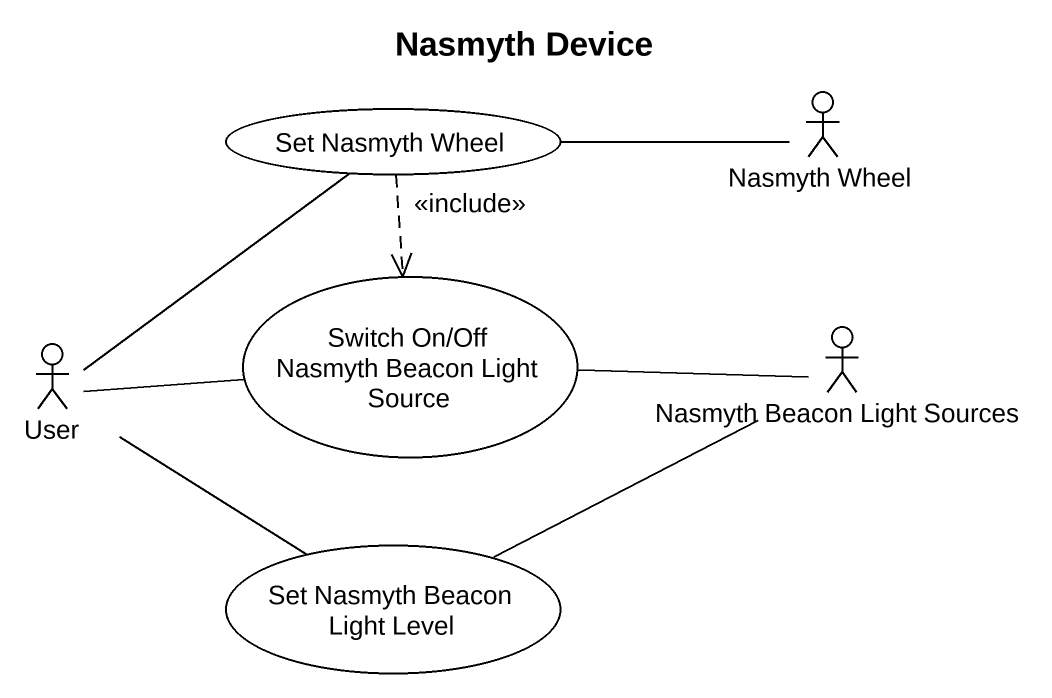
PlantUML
@startuml
title Nasmyth Device
usecase "Set Nasmyth Wheel" as Set_Nasmyth_Wheel
actor "Nasmyth Wheel" as Nasmyth_Wheel
actor User
usecase "Switch On/Off Nasmyth Beacon Light Source" as Switch_On_Off_Nasmyth
actor "Nasmyth Beacon Light Sources" as Nasmyth_Beacon_Light_Sources
usecase "Set Nasmyth Beacon Light Level" as Set_Nasmyth_Beacon_Light
Set_Nasmyth_Wheel -right- Nasmyth_Wheel
Set_Nasmyth_Wheel ..> Switch_On_Off_Nasmyth : <<include>>
User -up- Set_Nasmyth_Wheel
User -right- Switch_On_Off_Nasmyth
User -- Set_Nasmyth_Beacon_Light
Switch_On_Off_Nasmyth -right- Nasmyth_Beacon_Light_Sources
Set_Nasmyth_Beacon_Light -right- Nasmyth_Beacon_Light_Sources
@enduml
